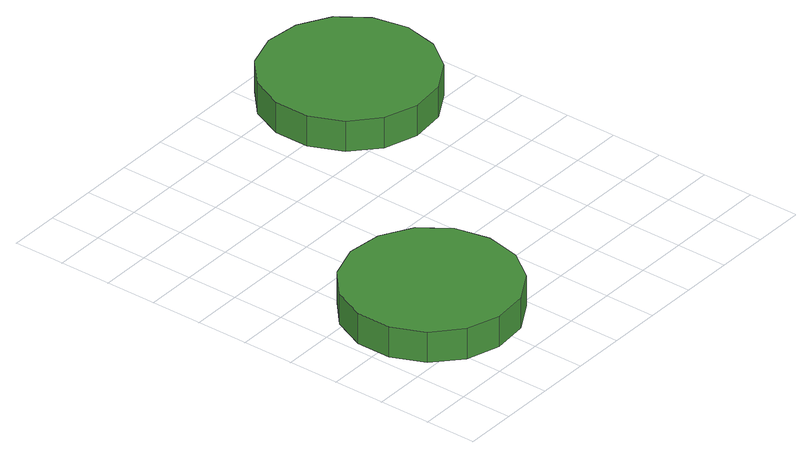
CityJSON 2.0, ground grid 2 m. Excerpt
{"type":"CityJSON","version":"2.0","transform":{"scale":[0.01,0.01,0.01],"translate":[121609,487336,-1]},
"CityObjects":{
"tree1":{"type":"SolitaryVegetationObject","attributes":{"function":"something"},"geometry":[{"type":"MultiSurface","lod":"1","boundaries":[[[0,1,2,3,4,5,6,7,8,9,10,11,12,13,14]],[[15,16,17,18,19,20,21,22,23,24,25,26,27,28,29]],[[0,29,28,1]],[[1,28,27,2]],[[2,27,26,3]],[[3,26,25,4]],[[4,25,24,5]],[[5,24,23,6]],[[6,23,22,7]],[[7,22,21,8]],[[8,21,20,9]],[[9,20,19,10]],[[10,19,18,11]],[[11,18,17,12]],[[12,17,16,13]],[[13,16,15,14]],[[14,15,29,0]]]}]},
"tree2":{"type":"SolitaryVegetationObject","attributes":{"function":"something"},"geometry":[{"type":"MultiSurface","lod":"1","boundaries":[[[30,31,32,33,34,35,36,37,38,39,40,41,42,43,44]],[[45,46,47,48,49,50,51,52,53,54,55,56,57,58,59]],[[30,59,58,31]],[[31,58,57,32]],[[32,57,56,33]],[[33,56,55,34]],[[34,55,54,35]],[[35,54,53,36]],[[36,53,52,37]],[[37,52,51,38]],[[38,51,50,39]],[[39,50,49,40]],[[40,49,48,41]],[[41,48,47,42]],[[42,47,46,43]],[[43,46,45,44]],[[44,45,59,30]]]}]}
},
"vertices":[
[679,416,198],[651,550,198],[571,660,198],[452,728,198],[316,743,198],[187,700,198],[85,609,198],[29,484,198],[29,348,198],[85,223,198],[187,131,198],[316,89,198],[452,103,198],[571,172,198],[651,282,198],[651,282,73],[571,172,73],[452,103,73],[316,89,73],[187,131,73],[85,223,73],[29,348,73],[29,484,73],[85,609,73],[187,700,73],[316,743,73],[452,728,73],[571,660,73],[651,550,73],[679,416,73],
[1544,1456,191],[1516,1590,191],[1436,1700,191],[1317,1768,191],[1182,1783,191],[1052,1741,191],[950,1649,191],[895,1524,191],[895,1388,191],[950,1263,191],[1052,1171,191],[1182,1129,191],[1317,1144,191],[1436,1212,191],[1516,1322,191],[1516,1322,66],[1436,1212,66],[1317,1144,66],[1182,1129,66],[1052,1171,66],[950,1263,66],[895,1388,66],[895,1524,66],[950,1649,66],[1052,1741,66],[1182,1783,66],[1317,1768,66],[1436,1700,66],[1516,1590,66],[1544,1456,66]
]}
